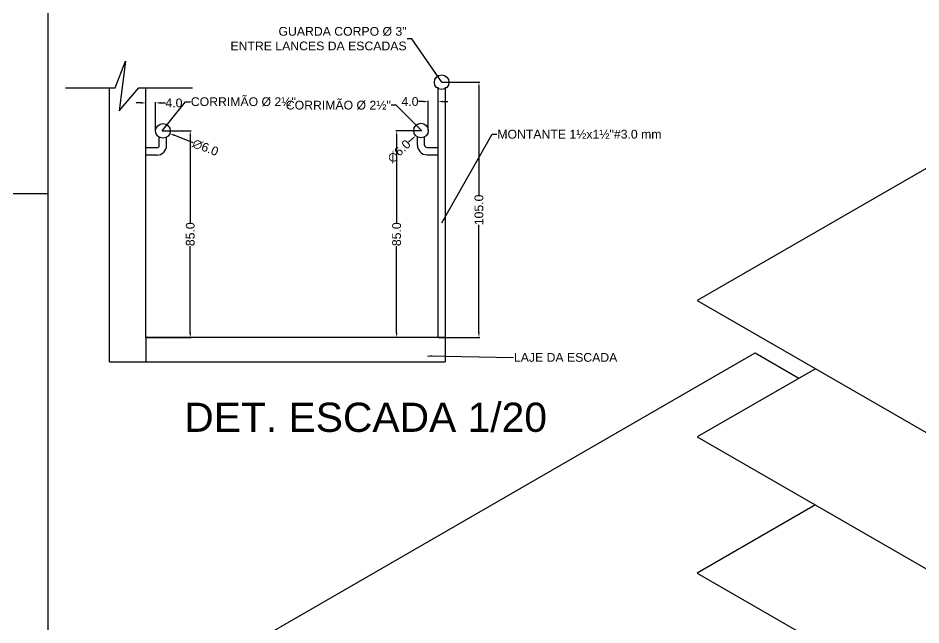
# Model space of a CAD drawing. Extents: x -120 to 1117, y 5 to 675.
# Drawn here: x 299.4 to 484.9, y 289.2 to 414 of the extents above; entities that cross this region are included whole.
import ezdxf

# ---------------------------------------------------------------- set-up
doc = ezdxf.new("R2010")
doc.units = 0
doc.header["$MEASUREMENT"] = 0
doc.layers.get('0').update_dxf_attribs({"linetype": 'CONTINUOUS'})
doc.layers.get('DEFPOINTS').update_dxf_attribs({"linetype": 'CONTINUOUS'})
for name, color, linetype in [('10', 7, 'CONTINUOUS'), ('carimbo', 4, 'CONTINUOUS'), ('Cotas', 1, 'CONTINUOUS'), ('moveis', 253, 'CONTINUOUS'), ('PAREDES', 2, 'CONTINUOUS')]:
    doc.layers.add(name, color=color, linetype=linetype)
doc.styles.get("Standard").update_dxf_attribs({"font": 'arial.ttf'})
doc.dimstyles.get("Standard").update_dxf_attribs({"dimtxt": 0.18, "dimasz": 0.18, "dimexe": 0.18, "dimexo": 0.0625, "dimgap": 0.09, "dimtad": 0, "dimtih": 1, "dimtoh": 1, "dimdec": 4, "dimzin": 0, "dimdsep": 46, "dimtxsty": 'Standard', "dimcen": 0.09, "dimadec": 0, "dimazin": 0, "dimtfac": 1, "dimtdec": 4, "dimtofl": 0, "dimtmove": 0, "dimatfit": 3, "dimfxl": 0, "dimtolj": 1, "dimtzin": 0, "dimarcsym": 0})

# ---------------------------------------------------------------- blocks, each defined once
blk = doc.blocks.new('A1')
blk.add_line((30, 297), (0, 297))
at = {"color": 2}
blk.add_lwpolyline([(831, 10), (831, 584), (30, 584), (30, 10), (831, 10)], dxfattribs=at)
blk = doc.blocks.new('*D914')
at = {"layer": 'Cotas', "color": 0, "linetype": 'Continuous', "lineweight": -2, "transparency": 16777216}
for p, q in [((386.53, 400.8), (394.3, 400.8)), ((394.12, 399.8), (394.12, 377.58)), ((394.12, 349.3), (394.12, 371.51)), ((385.78, 348.3), (394.3, 348.3))]:
    blk.add_line(p, q, dxfattribs=at)
at = {"layer": 'Cotas', "color": 0, "linetype": 'Continuous', "transparency": 16777216}
for points in [[(393.95, 399.8), (394.28, 399.8), (394.12, 400.8)], [(393.95, 349.3), (394.28, 349.3), (394.12, 348.3)]]:
    blk.add_solid(points, dxfattribs=at)
at = {"layer": 'DEFPOINTS', "color": 0, "linetype": 'Continuous', "transparency": 16777216}
for p in [(386.46, 400.8), (394.12, 400.8), (385.71, 348.3)]:
    blk.add_point(p, dxfattribs=at)
at = {"layer": 'Cotas', "color": 7, "linetype": 'Continuous', "transparency": 16777216, "insert": (394.12, 374.55), "char_height": 1.8, "attachment_point": 5, "rotation": 90}
blk.add_mtext('\\A1;105.0', dxfattribs=at)
blk = doc.blocks.new('*D915')
at = {"layer": 'Cotas', "color": 0, "linetype": 'Continuous', "lineweight": -2, "transparency": 16777216}
for p, q in [((382.4, 390.8), (377.03, 390.8)), ((377.21, 389.8), (377.21, 371.97)), ((377.21, 349.3), (377.21, 367.12)), ((387.15, 348.3), (377.03, 348.3))]:
    blk.add_line(p, q, dxfattribs=at)
at = {"layer": 'Cotas', "color": 0, "linetype": 'Continuous', "transparency": 16777216}
for points in [[(377.04, 389.8), (377.37, 389.8), (377.21, 390.8)], [(377.04, 349.3), (377.37, 349.3), (377.21, 348.3)]]:
    blk.add_solid(points, dxfattribs=at)
at = {"layer": 'DEFPOINTS', "color": 0, "linetype": 'Continuous', "transparency": 16777216}
for p in [(377.21, 390.8), (382.46, 390.8), (387.21, 348.3)]:
    blk.add_point(p, dxfattribs=at)
at = {"layer": 'Cotas', "color": 7, "linetype": 'Continuous', "transparency": 16777216, "insert": (377.21, 369.55), "char_height": 1.8, "attachment_point": 5, "rotation": 90}
blk.add_mtext('\\A1;85.0', dxfattribs=at)
blk = doc.blocks.new('*D916')
at = {"layer": 'Cotas', "color": 0, "linetype": 'Continuous', "lineweight": -2, "transparency": 16777216}
for p, q in [((329.03, 390.8), (334.99, 390.8)), ((334.81, 389.8), (334.81, 371.97)), ((334.81, 349.3), (334.81, 367.12)), ((325.78, 348.3), (334.99, 348.3))]:
    blk.add_line(p, q, dxfattribs=at)
at = {"layer": 'Cotas', "color": 0, "linetype": 'Continuous', "transparency": 16777216}
for points in [[(334.64, 389.8), (334.98, 389.8), (334.81, 390.8)], [(334.64, 349.3), (334.98, 349.3), (334.81, 348.3)]]:
    blk.add_solid(points, dxfattribs=at)
at = {"layer": 'DEFPOINTS', "color": 0, "linetype": 'Continuous', "transparency": 16777216}
for p in [(328.96, 390.8), (334.81, 390.8), (325.71, 348.3)]:
    blk.add_point(p, dxfattribs=at)
at = {"layer": 'Cotas', "color": 7, "linetype": 'Continuous', "transparency": 16777216, "insert": (334.81, 369.55), "char_height": 1.8, "attachment_point": 5, "rotation": 90}
blk.add_mtext('\\A1;85.0', dxfattribs=at)
blk = doc.blocks.new('*D917')
at = {"layer": 'Cotas', "color": 0, "linetype": 'Continuous', "lineweight": -2, "transparency": 16777216}
for p, q in [((324.71, 396.54), (323.71, 396.54)), ((325.71, 391.61), (325.71, 396.72)), ((327.7, 390.86), (327.7, 396.72)), ((328.7, 396.54), (329.7, 396.54))]:
    blk.add_line(p, q, dxfattribs=at)
at = {"layer": 'Cotas', "color": 0, "linetype": 'Continuous', "transparency": 16777216}
for points in [[(324.71, 396.71), (324.71, 396.37), (325.71, 396.54)], [(328.7, 396.71), (328.7, 396.37), (327.7, 396.54)]]:
    blk.add_solid(points, dxfattribs=at)
at = {"layer": 'DEFPOINTS', "color": 0, "linetype": 'Continuous', "transparency": 16777216}
for p in [(327.7, 396.54), (325.71, 391.55), (327.7, 390.8)]:
    blk.add_point(p, dxfattribs=at)
at = {"layer": 'Cotas', "color": 7, "linetype": 'Continuous', "transparency": 16777216, "insert": (331.46, 396.54), "char_height": 1.8, "attachment_point": 5}
blk.add_mtext('\\A1;4.0', dxfattribs=at)
blk = doc.blocks.new('*D918')
at = {"layer": 'Cotas', "color": 0, "linetype": 'Continuous', "lineweight": -2, "transparency": 16777216}
for p, q in [((329.11, 390.8), (329.29, 390.8)), ((329.2, 390.71), (329.2, 390.89)), ((335.43, 388.35), (331.53, 389.88))]:
    blk.add_line(p, q, dxfattribs=at)
at = {"layer": 'Cotas', "color": 0, "linetype": 'Continuous', "transparency": 16777216}
blk.add_solid([(331.59, 390.04), (331.47, 389.73), (330.6, 390.25)], dxfattribs=at)
at = {"layer": 'DEFPOINTS', "color": 0, "linetype": 'Continuous', "transparency": 16777216}
for p in [(327.81, 391.34), (330.6, 390.25)]:
    blk.add_point(p, dxfattribs=at)
at = {"layer": 'Cotas', "color": 7, "linetype": 'Continuous', "transparency": 16777216, "insert": (337.94, 387.36), "char_height": 1.8, "attachment_point": 5, "rotation": 338.527}
blk.add_mtext('\\A1;∅6.0', dxfattribs=at)
blk = doc.blocks.new('*D919')
at = {"layer": 'Cotas', "color": 0, "linetype": 'Continuous', "lineweight": -2, "transparency": 16777216}
for p, q in [((383.71, 390.86), (383.71, 397)), ((385.71, 391.61), (385.71, 397)), ((382.71, 396.82), (381.71, 396.82)), ((386.71, 396.82), (387.71, 396.82))]:
    blk.add_line(p, q, dxfattribs=at)
at = {"layer": 'Cotas', "color": 0, "linetype": 'Continuous', "transparency": 16777216}
for points in [[(382.71, 396.98), (382.71, 396.65), (383.71, 396.82)], [(386.71, 396.98), (386.71, 396.65), (385.71, 396.82)]]:
    blk.add_solid(points, dxfattribs=at)
at = {"layer": 'DEFPOINTS', "color": 0, "linetype": 'Continuous', "transparency": 16777216}
for p in [(383.71, 396.82), (385.71, 391.55), (383.71, 390.8)]:
    blk.add_point(p, dxfattribs=at)
at = {"layer": 'Cotas', "color": 7, "linetype": 'Continuous', "transparency": 16777216, "insert": (379.95, 396.82), "char_height": 1.8, "attachment_point": 5}
blk.add_mtext('\\A1;4.0', dxfattribs=at)
blk = doc.blocks.new('*D920')
at = {"layer": 'Cotas', "color": 0, "linetype": 'Continuous', "lineweight": -2, "transparency": 16777216}
for p, q in [((382.12, 390.86), (382.3, 390.86)), ((382.21, 390.77), (382.21, 390.95)), ((379.68, 388.44), (380.4, 389.13))]:
    blk.add_line(p, q, dxfattribs=at)
at = {"layer": 'Cotas', "color": 0, "linetype": 'Continuous', "transparency": 16777216}
blk.add_solid([(380.29, 389.25), (380.52, 389.01), (381.13, 389.82)], dxfattribs=at)
at = {"layer": 'DEFPOINTS', "color": 0, "linetype": 'Continuous', "transparency": 16777216}
for p in [(383.3, 391.89), (381.13, 389.82)]:
    blk.add_point(p, dxfattribs=at)
at = {"layer": 'Cotas', "color": 7, "linetype": 'Continuous', "transparency": 16777216, "insert": (377.72, 386.58), "char_height": 1.8, "attachment_point": 5, "rotation": 43.6388}
blk.add_mtext('\\A1;∅6.0', dxfattribs=at)

msp = doc.modelspace()

# ---------------------------------------------------------------- linework, layer by layer
at = {"layer": 'Cotas', "linetype": 'Continuous'}
for p, q in [((319.371, 399.623), (321.478, 405.131)), ((321.478, 405.131), (320.181, 394.926)), ((309.16, 399.623), (319.371, 399.623)), ((320.181, 394.926), (324.233, 399.623)), ((324.233, 399.623), (335.254, 399.623))]:
    msp.add_line(p, q, dxfattribs=at)
at = {"layer": 'moveis'}
for p, q in [((504.862, 393.95), (438.985, 355.916)), ((438.985, 355.916), (625.95, 247.971)), ((463.232, 341.916), (438.982, 327.916)), ((438.982, 327.916), (625.95, 219.971)), ((463.231, 313.916), (438.982, 299.916)), ((438.982, 299.916), (625.95, 191.971))]:
    msp.add_line(p, q, dxfattribs=at)
msp.add_lwpolyline([(410.895, 228.107), (329.505, 275.098), (450.857, 345.161), (459.855, 339.966)], dxfattribs=at)
at = {"layer": 'PAREDES', "linetype": 'Continuous'}
for p, q in [((318.214, 343.295), (318.214, 399.623)), ((325.714, 348.295), (325.714, 399.623)), ((387.214, 348.295), (325.714, 348.295)), ((325.714, 348.295), (325.714, 343.295)), ((387.214, 348.295), (387.214, 343.295)), ((318.214, 343.295), (387.214, 343.295))]:
    msp.add_line(p, q, dxfattribs=at)
at = {"layer": 'PAREDES', "color": 6, "linetype": 'Continuous'}
for p, q in [((385.714, 348.295), (385.714, 399.795)), ((387.214, 399.795), (387.214, 348.295)), ((328.452, 387.808), (328.452, 389.558)), ((329.952, 387.808), (329.952, 389.558)), ((381.464, 387.87), (381.464, 389.62)), ((382.964, 387.87), (382.964, 389.62)), ((382.964, 387.87), (382.964, 389.62)), ((327.952, 387.308), (325.714, 387.308)), ((383.464, 387.37), (385.702, 387.37)), ((383.464, 385.87), (385.702, 385.87)), ((327.952, 385.808), (325.714, 385.808))]:
    msp.add_line(p, q, dxfattribs=at)
for centre in [(386.464, 400.795), (329.202, 390.795), (382.214, 390.858)]:
    msp.add_circle(centre, 1.5, dxfattribs=at)
for centre, radius, start, end in [((327.952, 387.808), 0.5, 270, 0), ((327.952, 387.808), 2, 270, 0), ((383.464, 387.87), 2, 180, 270), ((383.464, 387.87), 0.5, 180, 270)]:
    msp.add_arc(centre, radius, start, end, dxfattribs=at)

# ---------------------------------------------------------------- block references
at = {"layer": 'carimbo', "linetype": 'Continuous'}
msp.add_blockref('A1', (275.544, 80.877), dxfattribs=at)

# ---------------------------------------------------------------- texts
at = {"layer": '10'}
msp.add_text('DET. ESCADA 1/20', height=6, dxfattribs=at).set_placement((333.581, 328.93))
at = {"layer": 'Cotas', "color": 7, "linetype": 'Continuous', "char_height": 1.8}
for s, insert, attachment_point in [('GUARDA CORPO Ø 3"\\PENTRE LANCES DA ESCADAS', (379.26, 409.734), 6), ('\\A1;CORRIMÃO Ø 2½"', (334.93, 396.76), 4), ('\\A1;CORRIMÃO Ø 2½"', (376.015, 396.046), 6), ('\\A1;MONTANTE 1½x1½"#3.0 mm', (397.898, 390.095), 4), ('\\A1;LAJE DA ESCADA', (401.308, 344.224), 4)]:
    msp.add_mtext(s, dxfattribs=dict(at, insert=insert, attachment_point=attachment_point))

# ---------------------------------------------------------------- dimensions: what is measured, and where the dimension line sits
at = {"layer": 'Cotas', "linetype": 'Continuous'}
for base, p1, p2, picture, middle in [((394.117, 400.795), (385.714, 348.295), (386.464, 400.795), '*D914', (394.117, 374.545)), ((334.811, 390.795), (325.714, 348.295), (328.964, 390.795), '*D916', (334.811, 369.545)), ((377.206, 390.795), (387.214, 348.295), (382.464, 390.795), '*D915', (377.206, 369.545))]:
    dim = msp.add_linear_dim(base=base, p1=p1, p2=p2, angle=90, dimstyle='Standard', override={"dimtxt": 1.8, "dimasz": 1, "dimtih": 0, "dimtoh": 0, "dimdec": 1, "dimlfac": 2, "dimclrt": 7}, dxfattribs=at)
    dim.commit()
    dim.dimension.update_dxf_attribs({"geometry": picture, "text_midpoint": middle})
for base, p1, p2, picture, middle in [((327.702, 396.539), (325.714, 391.545), (327.702, 390.795), '*D917', (331.463, 396.539)), ((383.714, 396.815), (385.714, 391.545), (383.714, 390.795), '*D919', (379.953, 396.815))]:
    dim = msp.add_linear_dim(base=base, p1=p1, p2=p2, dimstyle='Standard', override={"dimtxt": 1.8, "dimasz": 1, "dimtih": 0, "dimtoh": 0, "dimdec": 1, "dimlfac": 2, "dimclrt": 7}, dxfattribs=at)
    dim.commit()
    dim.dimension.update_dxf_attribs({"geometry": picture, "text_midpoint": middle})
dim = msp.add_diameter_dim_2p(p1=(383.3, 391.893), p2=(381.129, 389.823), dimstyle='Standard', override={"dimtxt": 1.8, "dimasz": 1, "dimtih": 0, "dimtoh": 0, "dimdec": 1, "dimlfac": 2, "dimclrt": 7}, dxfattribs=at)
dim.commit()
dim.dimension.update_dxf_attribs({"geometry": '*D920', "text_midpoint": (377.724, 386.576)})
dim = msp.add_diameter_dim_2p(p1=(327.806, 391.345), p2=(330.598, 390.246), dimstyle='Standard', override={"dimtxt": 1.8, "dimasz": 1, "dimtih": 0, "dimtoh": 0, "dimdec": 1, "dimlfac": 2, "dimclrt": 7}, dxfattribs=at)
dim.commit()
dim.dimension.update_dxf_attribs({"geometry": '*D918', "text_midpoint": (337.942, 387.357), "dimtype": 163})

# ---------------------------------------------------------------- leaders
at = {"layer": 'Cotas', "linetype": 'Continuous', "annotation_type": 0, "has_hookline": 1}
for points, hookline_direction, text_width in [([(386.464, 400.795), (380.35, 409.734), (379.35, 409.734)], 1, 35.861), ([(329.027, 390.795), (333.84, 396.76), (334.84, 396.76)], 0, 21.329), ([(382.402, 390.795), (377.105, 396.046), (376.105, 396.046)], 1, 21.329), ([(386.495, 371.884), (396.808, 390.095), (397.808, 390.095)], 0, 33.382), ([(383.552, 344.548), (401.218, 344.224)], 0, 21.061)]:
    msp.add_leader(points, dimstyle='Standard', override={"dimtxt": 1.8, "dimasz": 1, "dimtih": 0, "dimtoh": 0, "dimdec": 1, "dimlfac": 2, "dimclrt": 7}, dxfattribs=dict(at, hookline_direction=hookline_direction, text_width=text_width))

doc.saveas('drawing.dxf')
